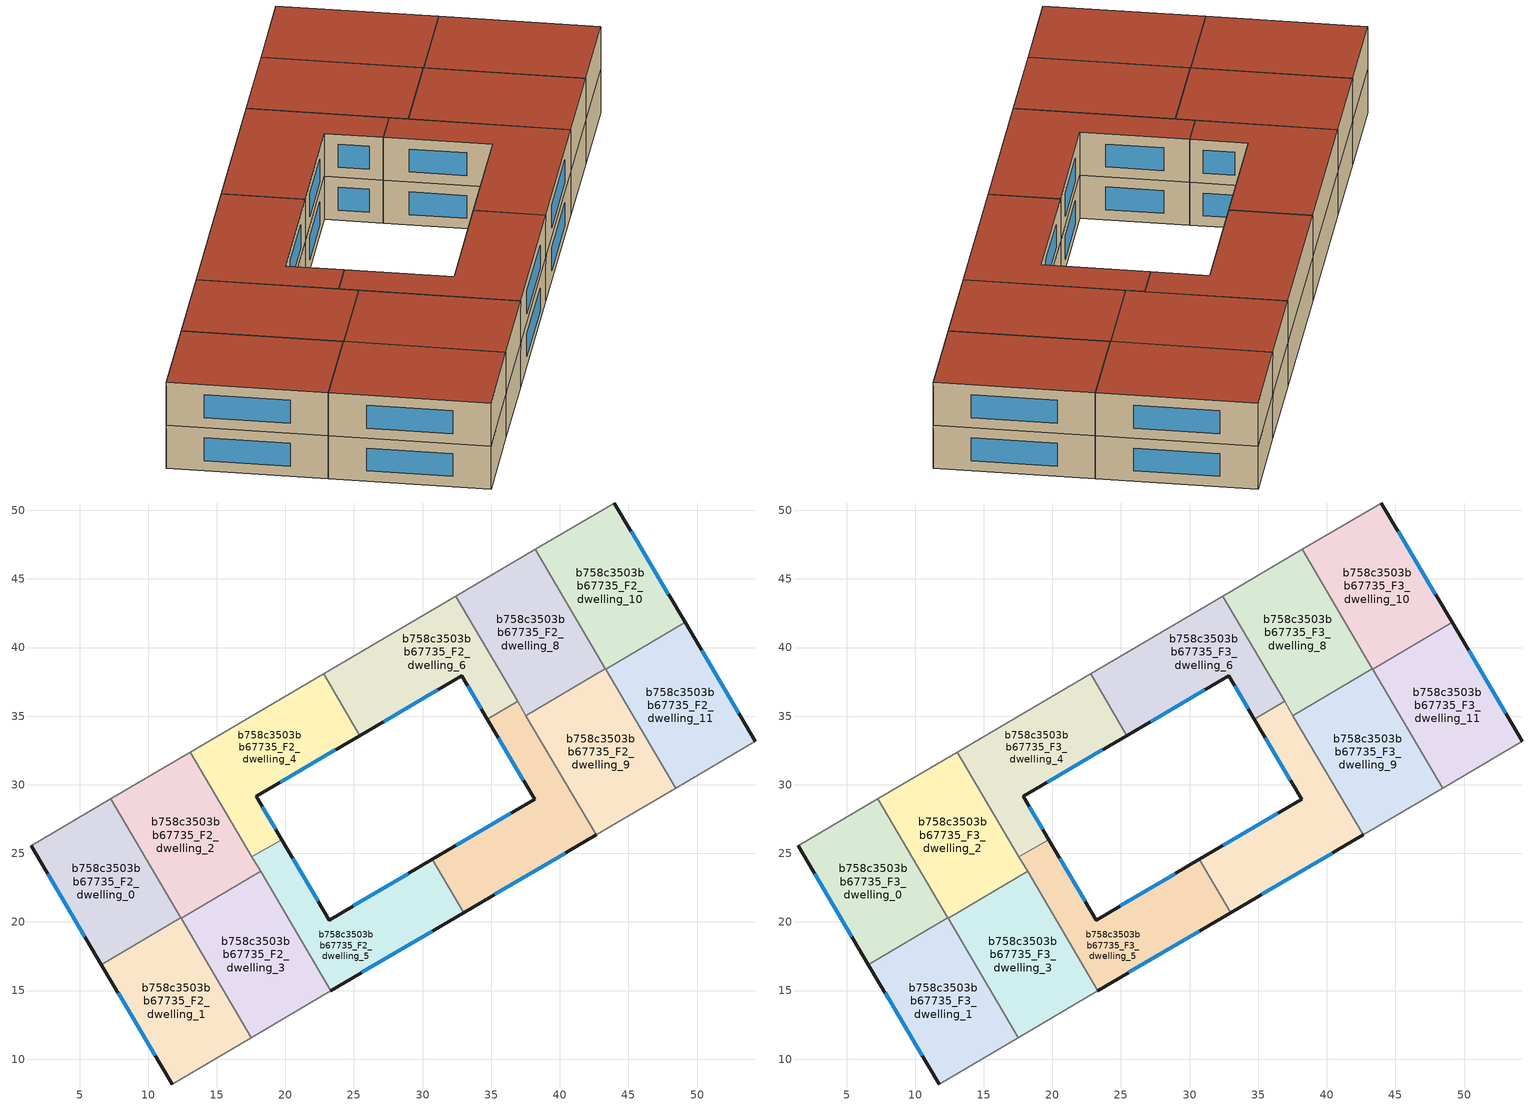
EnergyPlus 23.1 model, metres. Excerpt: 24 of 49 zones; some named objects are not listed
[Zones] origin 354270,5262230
b758c3503bb67735_F2_dwelling_0
 floor to b758c3503bb67735_F1_dwelling_0 (EU_floor_Construction): 7.29,28.98 12.39,20.3 6.59,16.89 1.47,25.56 z6
 wall outside (EU_wall_Construction): 1.47,25.56 6.59,16.89 z6:9
 wall to b758c3503bb67735_F2_dwelling_1 (EU_wall_Construction): 6.59,16.89 12.39,20.3 z6:9
 wall adiabatic (EU_wall_Construction): 7.29,28.98 1.47,25.56 z6:9
 wall to b758c3503bb67735_F2_dwelling_2 (EU_wall_Construction): 12.39,20.3 7.29,28.98 z6:9
 window (EU_Window_Construction): 2.67,23.53 5.39,18.93 z6.7:8.3
b758c3503bb67735_F2_dwelling_1
 floor to b758c3503bb67735_F1_dwelling_1 (EU_floor_Construction): 12.39,20.3 17.51,11.58 11.74,8.19 6.59,16.89 z6
 wall outside (EU_wall_Construction): 6.59,16.89 11.74,8.19 z6:9
 wall adiabatic (EU_wall_Construction): 11.74,8.19 17.51,11.58 z6:9
 wall to b758c3503bb67735_F2_dwelling_3 (EU_wall_Construction): 17.51,11.58 12.4,20.28 z6:9
 wall to b758c3503bb67735_F2_dwelling_2 (EU_wall_Construction): 12.4,20.28 12.39,20.3 z6:9
 window (EU_Window_Construction): 7.8,14.85 10.53,10.24 z6.7:8.3
b758c3503bb67735_F2_dwelling_10
 floor to b758c3503bb67735_F1_dwelling_10 (EU_floor_Construction): 43.98,50.54 49.13,41.83 43.34,38.43 38.22,47.15 z6
 wall outside (EU_wall_Construction): 49.13,41.83 43.98,50.54 z6:9
 wall adiabatic (EU_wall_Construction): 43.98,50.54 38.22,47.15 z6:9
 wall to b758c3503bb67735_F2_dwelling_11 (EU_wall_Construction): 43.34,38.43 49.13,41.83 z6:9
 wall to b758c3503bb67735_F2_dwelling_8 (EU_wall_Construction): 38.22,47.15 43.33,38.45 z6:9
 wall to b758c3503bb67735_F2_dwelling_9 (EU_wall_Construction): 43.33,38.45 43.34,38.43 z6:9
 window (EU_Window_Construction): 47.92,43.88 45.19,48.49 z6.7:8.3
b758c3503bb67735_F2_dwelling_11
 floor to b758c3503bb67735_F1_dwelling_11 (EU_floor_Construction): 49.13,41.83 54.25,33.17 48.44,29.75 43.34,38.43 z6
 wall outside (EU_wall_Construction): 54.25,33.17 49.13,41.83 z6:9
 wall adiabatic (EU_wall_Construction): 48.44,29.75 54.25,33.17 z6:9
 wall to b758c3503bb67735_F2_dwelling_9 (EU_wall_Construction): 43.34,38.43 48.44,29.75 z6:9
 window (EU_Window_Construction): 53.05,35.2 50.33,39.8 z6.7:8.3
b758c3503bb67735_F2_dwelling_2
 floor to b758c3503bb67735_F1_dwelling_2 (EU_floor_Construction): 13.08,32.38 18.19,23.68 12.4,20.28 7.29,28.98 z6
 wall to b758c3503bb67735_F2_dwelling_3 (EU_wall_Construction): 12.4,20.28 18.19,23.68 z6:9
 wall adiabatic (EU_wall_Construction): 13.08,32.38 7.29,28.98 z6:9
 wall to b758c3503bb67735_F2_dwelling_4 (EU_wall_Construction): 17.57,24.74 13.08,32.38 z6:9
 wall to b758c3503bb67735_F2_dwelling_5 (EU_wall_Construction): 18.19,23.68 17.57,24.74 z6:9
b758c3503bb67735_F2_dwelling_3
 floor to b758c3503bb67735_F1_dwelling_3 (EU_floor_Construction): 18.19,23.68 23.3,14.98 17.51,11.58 12.4,20.28 z6
 wall adiabatic (EU_wall_Construction): 17.51,11.58 23.3,14.98 z6:9
 wall to b758c3503bb67735_F2_dwelling_5 (EU_wall_Construction): 23.3,14.98 18.19,23.68 z6:9
b758c3503bb67735_F2_dwelling_4
 floor to b758c3503bb67735_F1_dwelling_4 (EU_floor_Construction): 22.78,38.08 25.42,33.58 17.87,29.14 19.72,26.01 17.57,24.74 13.08,32.38 z6
 wall outside (EU_wall_Construction): 19.72,26.01 17.87,29.14 25.42,33.58 z6:9
 wall to b758c3503bb67735_F2_dwelling_5 (EU_wall_Construction): 17.57,24.74 19.72,26.01 z6:9
 wall adiabatic (EU_wall_Construction): 22.78,38.08 13.08,32.38 z6:9
 wall to b758c3503bb67735_F2_dwelling_6 (EU_wall_Construction): 25.42,33.58 22.78,38.08 z6:9
 window (EU_Window_Construction): 19.64,30.19 23.65,32.54 / 19.29,26.74 18.3,28.41 z6.7:8.3
b758c3503bb67735_F2_dwelling_5
 floor to b758c3503bb67735_F1_dwelling_5 (EU_floor_Construction): 30.72,24.56 33,20.68 23.3,14.98 17.57,24.74 19.72,26.01 23.2,20.14 z6
 wall outside (EU_wall_Construction): 30.72,24.56 23.2,20.14 19.72,26.01 / 23.3,14.98 33,20.68 z6:9
 wall to b758c3503bb67735_F2_dwelling_7 (EU_wall_Construction): 33,20.68 30.72,24.56 z6:9
 window (EU_Window_Construction): 28.95,23.52 24.96,21.18 / 25.58,16.32 30.72,19.34 / 22.38,21.52 20.54,24.63 z6.7:8.3
b758c3503bb67735_F2_dwelling_6
 floor to b758c3503bb67735_F1_dwelling_6 (EU_floor_Construction): 32.43,43.75 36.93,36.08 34.71,34.78 32.84,37.95 25.42,33.58 22.78,38.08 z6
 wall outside (EU_wall_Construction): 25.42,33.58 32.84,37.95 34.71,34.78 z6:9
 wall adiabatic (EU_wall_Construction): 32.43,43.75 22.78,38.08 z6:9
 wall to b758c3503bb67735_F2_dwelling_7 (EU_wall_Construction): 34.71,34.78 36.93,36.08 z6:9
 wall to b758c3503bb67735_F2_dwelling_8 (EU_wall_Construction): 36.93,36.08 32.43,43.75 z6:9
 window (EU_Window_Construction): 33.28,37.2 34.27,35.52 / 27.16,34.61 31.1,36.92 z6.7:8.3
b758c3503bb67735_F2_dwelling_7
 floor to b758c3503bb67735_F1_dwelling_7 (EU_floor_Construction): 36.93,36.08 42.65,26.35 33,20.68 30.72,24.56 38.16,28.94 34.71,34.78 z6
 wall outside (EU_wall_Construction): 33,20.68 42.65,26.35 / 34.71,34.78 38.16,28.94 30.72,24.56 z6:9
 wall to b758c3503bb67735_F2_dwelling_9 (EU_wall_Construction): 42.65,26.35 37.54,35.05 z6:9
 wall to b758c3503bb67735_F2_dwelling_8 (EU_wall_Construction): 37.53,35.05 36.93,36.08 z6:9
 window (EU_Window_Construction): 35.26,22.01 40.38,25.02 / 36.42,27.91 32.47,25.59 / 35.52,33.41 37.35,30.31 z6.7:8.3
b758c3503bb67735_F2_dwelling_8
 floor to b758c3503bb67735_F1_dwelling_8 (EU_floor_Construction): 38.22,47.15 43.33,38.45 37.53,35.05 32.43,43.75 z6
 wall to b758c3503bb67735_F2_dwelling_9 (EU_wall_Construction): 37.53,35.05 43.33,38.45 z6:9
 wall adiabatic (EU_wall_Construction): 38.22,47.15 32.43,43.75 z6:9
b758c3503bb67735_F2_dwelling_9
 floor to b758c3503bb67735_F1_dwelling_9 (EU_floor_Construction): 43.33,38.45 48.44,29.75 42.65,26.35 37.53,35.05 z6
 wall adiabatic (EU_wall_Construction): 42.65,26.35 48.44,29.75 z6:9
b758c3503bb67735_F3_dwelling_0
 floor to b758c3503bb67735_F2_dwelling_0 (EU_floor_Construction): 7.29,28.98 12.39,20.3 6.59,16.89 1.47,25.56 z9
 wall outside (EU_wall_Construction): 1.47,25.56 6.59,16.89 z9:12
 wall to b758c3503bb67735_F3_dwelling_1 (EU_wall_Construction): 6.59,16.89 12.39,20.3 z9:12
 wall adiabatic (EU_wall_Construction): 7.29,28.98 1.47,25.56 z9:12
 wall to b758c3503bb67735_F3_dwelling_2 (EU_wall_Construction): 12.39,20.3 7.29,28.98 z9:12
 window (EU_Window_Construction): 2.67,23.53 5.39,18.93 z9.7:11.3
 roof outside (EU_roof_Construction): 12.39,20.3 7.29,28.98 1.47,25.56 6.59,16.89 z12
b758c3503bb67735_F3_dwelling_1
 floor to b758c3503bb67735_F2_dwelling_1 (EU_floor_Construction): 12.39,20.3 17.51,11.58 11.74,8.19 6.59,16.89 z9
 wall outside (EU_wall_Construction): 6.59,16.89 11.74,8.19 z9:12
 wall adiabatic (EU_wall_Construction): 11.74,8.19 17.51,11.58 z9:12
 wall to b758c3503bb67735_F3_dwelling_3 (EU_wall_Construction): 17.51,11.58 12.4,20.28 z9:12
 wall to b758c3503bb67735_F3_dwelling_2 (EU_wall_Construction): 12.4,20.28 12.39,20.3 z9:12
 window (EU_Window_Construction): 7.8,14.85 10.53,10.24 z9.7:11.3
 roof outside (EU_roof_Construction): 17.51,11.58 12.39,20.3 6.59,16.89 11.74,8.19 z12
b758c3503bb67735_F3_dwelling_10
 floor to b758c3503bb67735_F2_dwelling_10 (EU_floor_Construction): 43.98,50.54 49.13,41.83 43.34,38.43 38.22,47.15 z9
 wall outside (EU_wall_Construction): 49.13,41.83 43.98,50.54 z9:12
 wall adiabatic (EU_wall_Construction): 43.98,50.54 38.22,47.15 z9:12
 wall to b758c3503bb67735_F3_dwelling_11 (EU_wall_Construction): 43.34,38.43 49.13,41.83 z9:12
 wall to b758c3503bb67735_F3_dwelling_8 (EU_wall_Construction): 38.22,47.15 43.33,38.45 z9:12
 wall to b758c3503bb67735_F3_dwelling_9 (EU_wall_Construction): 43.33,38.45 43.34,38.43 z9:12
 window (EU_Window_Construction): 47.92,43.88 45.19,48.49 z9.7:11.3
 roof outside (EU_roof_Construction): 49.13,41.83 43.98,50.54 38.22,47.15 43.34,38.43 z12
b758c3503bb67735_F3_dwelling_11
 floor to b758c3503bb67735_F2_dwelling_11 (EU_floor_Construction): 49.13,41.83 54.25,33.17 48.44,29.75 43.34,38.43 z9
 wall outside (EU_wall_Construction): 54.25,33.17 49.13,41.83 z9:12
 wall adiabatic (EU_wall_Construction): 48.44,29.75 54.25,33.17 z9:12
 wall to b758c3503bb67735_F3_dwelling_9 (EU_wall_Construction): 43.34,38.43 48.44,29.75 z9:12
 window (EU_Window_Construction): 53.05,35.2 50.33,39.8 z9.7:11.3
 roof outside (EU_roof_Construction): 54.25,33.17 49.13,41.83 43.34,38.43 48.44,29.75 z12
b758c3503bb67735_F3_dwelling_2
 floor to b758c3503bb67735_F2_dwelling_2 (EU_floor_Construction): 13.08,32.38 18.19,23.68 12.4,20.28 7.29,28.98 z9
 wall to b758c3503bb67735_F3_dwelling_3 (EU_wall_Construction): 12.4,20.28 18.19,23.68 z9:12
 wall adiabatic (EU_wall_Construction): 13.08,32.38 7.29,28.98 z9:12
 wall to b758c3503bb67735_F3_dwelling_4 (EU_wall_Construction): 17.57,24.74 13.08,32.38 z9:12
 wall to b758c3503bb67735_F3_dwelling_5 (EU_wall_Construction): 18.19,23.68 17.57,24.74 z9:12
 roof outside (EU_roof_Construction): 18.19,23.68 13.08,32.38 7.29,28.98 12.4,20.28 z12
b758c3503bb67735_F3_dwelling_3
 floor to b758c3503bb67735_F2_dwelling_3 (EU_floor_Construction): 18.19,23.68 23.3,14.98 17.51,11.58 12.4,20.28 z9
 wall adiabatic (EU_wall_Construction): 17.51,11.58 23.3,14.98 z9:12
 wall to b758c3503bb67735_F3_dwelling_5 (EU_wall_Construction): 23.3,14.98 18.19,23.68 z9:12
 roof outside (EU_roof_Construction): 23.3,14.98 18.19,23.68 12.4,20.28 17.51,11.58 z12
b758c3503bb67735_F3_dwelling_4
 floor to b758c3503bb67735_F2_dwelling_4 (EU_floor_Construction): 22.78,38.08 25.42,33.58 17.87,29.14 19.72,26.01 17.57,24.74 13.08,32.38 z9
 wall outside (EU_wall_Construction): 19.72,26.01 17.87,29.14 25.42,33.58 z9:12
 wall to b758c3503bb67735_F3_dwelling_5 (EU_wall_Construction): 17.57,24.74 19.72,26.01 z9:12
 wall adiabatic (EU_wall_Construction): 22.78,38.08 13.08,32.38 z9:12
 wall to b758c3503bb67735_F3_dwelling_6 (EU_wall_Construction): 25.42,33.58 22.78,38.08 z9:12
 window (EU_Window_Construction): 19.64,30.19 23.65,32.54 / 19.29,26.74 18.3,28.41 z9.7:11.3
 roof outside (EU_roof_Construction): 19.72,26.01 17.87,29.14 25.42,33.58 22.78,38.08 13.08,32.38 17.57,24.74 z12
b758c3503bb67735_F3_dwelling_5
 floor to b758c3503bb67735_F2_dwelling_5 (EU_floor_Construction): 30.72,24.56 33,20.68 23.3,14.98 17.57,24.74 19.72,26.01 23.2,20.14 z9
 wall outside (EU_wall_Construction): 30.72,24.56 23.2,20.14 19.72,26.01 / 23.3,14.98 33,20.68 z9:12
 wall to b758c3503bb67735_F3_dwelling_7 (EU_wall_Construction): 33,20.68 30.72,24.56 z9:12
 window (EU_Window_Construction): 28.95,23.52 24.96,21.18 / 25.58,16.32 30.72,19.34 / 22.38,21.52 20.54,24.63 z9.7:11.3
 roof outside (EU_roof_Construction): 33,20.68 30.72,24.56 23.2,20.14 19.72,26.01 17.57,24.74 23.3,14.98 z12
b758c3503bb67735_F3_dwelling_6
 floor to b758c3503bb67735_F2_dwelling_6 (EU_floor_Construction): 32.43,43.75 36.93,36.08 34.71,34.78 32.84,37.95 25.42,33.58 22.78,38.08 z9
 wall outside (EU_wall_Construction): 25.42,33.58 32.84,37.95 34.71,34.78 z9:12
 wall adiabatic (EU_wall_Construction): 32.43,43.75 22.78,38.08 z9:12
 wall to b758c3503bb67735_F3_dwelling_7 (EU_wall_Construction): 34.71,34.78 36.93,36.08 z9:12
 wall to b758c3503bb67735_F3_dwelling_8 (EU_wall_Construction): 36.93,36.08 32.43,43.75 z9:12
 window (EU_Window_Construction): 33.28,37.2 34.27,35.52 / 27.16,34.61 31.1,36.92 z9.7:11.3
 roof outside (EU_roof_Construction): 36.93,36.08 32.43,43.75 22.78,38.08 25.42,33.58 32.84,37.95 34.71,34.78 z12
b758c3503bb67735_F3_dwelling_7
 floor to b758c3503bb67735_F2_dwelling_7 (EU_floor_Construction): 36.93,36.08 42.65,26.35 33,20.68 30.72,24.56 38.16,28.94 34.71,34.78 z9
 wall outside (EU_wall_Construction): 33,20.68 42.65,26.35 / 34.71,34.78 38.16,28.94 30.72,24.56 z9:12
 wall to b758c3503bb67735_F3_dwelling_9 (EU_wall_Construction): 42.65,26.35 37.54,35.05 z9:12
 wall to b758c3503bb67735_F3_dwelling_8 (EU_wall_Construction): 37.53,35.05 36.93,36.08 z9:12
 window (EU_Window_Construction): 35.26,22.01 40.38,25.02 / 36.42,27.91 32.47,25.59 / 35.52,33.41 37.35,30.31 z9.7:11.3
 roof outside (EU_roof_Construction): 42.65,26.35 36.93,36.08 34.71,34.78 38.16,28.94 30.72,24.56 33,20.68 z12
b758c3503bb67735_F3_dwelling_8
 floor to b758c3503bb67735_F2_dwelling_8 (EU_floor_Construction): 38.22,47.15 43.33,38.45 37.53,35.05 32.43,43.75 z9
 wall to b758c3503bb67735_F3_dwelling_9 (EU_wall_Construction): 37.53,35.05 43.33,38.45 z9:12
 wall adiabatic (EU_wall_Construction): 38.22,47.15 32.43,43.75 z9:12
 roof outside (EU_roof_Construction): 43.33,38.45 38.22,47.15 32.43,43.75 37.53,35.05 z12
b758c3503bb67735_F3_dwelling_9
 floor to b758c3503bb67735_F2_dwelling_9 (EU_floor_Construction): 43.33,38.45 48.44,29.75 42.65,26.35 37.53,35.05 z9
 wall adiabatic (EU_wall_Construction): 42.65,26.35 48.44,29.75 z9:12
 roof outside (EU_roof_Construction): 48.44,29.75 43.33,38.45 37.53,35.05 42.65,26.35 z12
[Building]
EU S2 Campaign: North Axis=0; Terrain=City; Solar Distribution=FullExterior
[Site:Location]
Budapest.Ferenc.Liszt.Intl.AP: Latitude=47.437; Longitude=19.256; Time Zone=1; Elevation=185
[SizingPeriod:WeatherFileDays]
AnnualSizingPeriod: Begin Month=1; Begin Day of Month=1; End Month=12; End Day of Month=31; Day of Week for Start Day=Monday; Use Weather File Daylight Saving Period=No; Use Weather File Rain and Snow Indicators=No
[MATERIAL]
EU_InternalMass_Material: Roughness=MediumRough; Thickness=0.1; Conductivity=1; Density=1800; Specific Heat=900; Thermal Absorptance=0.9; Solar Absorptance=0.7; Visible Absorptance=0.7
[MATERIAL:NOMASS] Roughness=MediumRough; Thermal Absorptance=0.9; Solar Absorptance=0.7; Visible Absorptance=0.7
Name | Thermal Resistance
EU_wall_NoMass | 0.832559
EU_roof_NoMass | 1.39638
EU_floor_NoMass | 0.872794
[WINDOWMATERIAL:SIMPLEGLAZINGSYSTEM]
EU_Window_SimpleGlazing: UFactor=2.79869; Solar Heat Gain Coefficient=0.75; Visible Transmittance=0.75
[CONSTRUCTION]
EU_wall_Construction: EU_wall_NoMass
EU_roof_Construction: EU_roof_NoMass
EU_floor_Construction: EU_floor_NoMass
EU_Window_Construction: EU_Window_SimpleGlazing
EU_InternalMass_Construction: EU_InternalMass_Material
[ZONE] Type=1; Multiplier=1; Ceiling Height=autocalculate; Floor Area=autocalculate; Part of Total Floor Area=Yes
Name | Volume
b758c3503bb67735_F2_dwelling_0; b758c3503bb67735_F3_dwelling_0; b758c3503bb67735_F2_dwelling_10; b758c3503bb67735_F3_dwelling_10; b758c3503bb67735_F2_dwelling_11; b758c3503bb67735_F3_dwelling_11 | 203.293
b758c3503bb67735_F2_dwelling_1; b758c3503bb67735_F3_dwelling_1 | 203.285
b758c3503bb67735_F2_dwelling_2; b758c3503bb67735_F3_dwelling_2 | 203.307
b758c3503bb67735_F2_dwelling_3; b758c3503bb67735_F3_dwelling_3; b758c3503bb67735_F2_dwelling_9; b758c3503bb67735_F3_dwelling_9 | 203.306
b758c3503bb67735_F2_dwelling_4; b758c3503bb67735_F3_dwelling_4 | 203.283
b758c3503bb67735_F2_dwelling_5; b758c3503bb67735_F3_dwelling_5 | 203.289
b758c3503bb67735_F2_dwelling_6; b758c3503bb67735_F3_dwelling_6 | 203.282
b758c3503bb67735_F2_dwelling_7; b758c3503bb67735_F3_dwelling_7 | 203.268
b758c3503bb67735_F2_dwelling_8; b758c3503bb67735_F3_dwelling_8 | 203.288
[INTERNALMASS] Construction=EU_InternalMass_Construction
Name | Zone or ZoneList | Surface Area
b758c3503bb67735_F2_dwelling_0_EU_InternalMass | b758c3503bb67735_F2_dwelling_0 | 67.7643
b758c3503bb67735_F2_dwelling_1_EU_InternalMass | b758c3503bb67735_F2_dwelling_1 | 67.7616
b758c3503bb67735_F2_dwelling_2_EU_InternalMass | b758c3503bb67735_F2_dwelling_2 | 67.7688
b758c3503bb67735_F2_dwelling_3_EU_InternalMass | b758c3503bb67735_F2_dwelling_3 | 67.7688
b758c3503bb67735_F2_dwelling_4_EU_InternalMass | b758c3503bb67735_F2_dwelling_4 | 67.761
b758c3503bb67735_F2_dwelling_5_EU_InternalMass | b758c3503bb67735_F2_dwelling_5 | 67.7631
b758c3503bb67735_F2_dwelling_6_EU_InternalMass | b758c3503bb67735_F2_dwelling_6 | 67.7606
b758c3503bb67735_F2_dwelling_7_EU_InternalMass | b758c3503bb67735_F2_dwelling_7 | 67.7561
b758c3503bb67735_F2_dwelling_8_EU_InternalMass | b758c3503bb67735_F2_dwelling_8 | 67.7628
b758c3503bb67735_F2_dwelling_9_EU_InternalMass | b758c3503bb67735_F2_dwelling_9 | 67.7688
b758c3503bb67735_F2_dwelling_10_EU_InternalMass | b758c3503bb67735_F2_dwelling_10 | 67.7643
b758c3503bb67735_F2_dwelling_11_EU_InternalMass | b758c3503bb67735_F2_dwelling_11 | 67.7647
b758c3503bb67735_F3_dwelling_0_EU_InternalMass | b758c3503bb67735_F3_dwelling_0 | 67.7643
b758c3503bb67735_F3_dwelling_1_EU_InternalMass | b758c3503bb67735_F3_dwelling_1 | 67.7616
b758c3503bb67735_F3_dwelling_2_EU_InternalMass | b758c3503bb67735_F3_dwelling_2 | 67.7688
b758c3503bb67735_F3_dwelling_3_EU_InternalMass | b758c3503bb67735_F3_dwelling_3 | 67.7688
b758c3503bb67735_F3_dwelling_4_EU_InternalMass | b758c3503bb67735_F3_dwelling_4 | 67.761
b758c3503bb67735_F3_dwelling_5_EU_InternalMass | b758c3503bb67735_F3_dwelling_5 | 67.7631
b758c3503bb67735_F3_dwelling_6_EU_InternalMass | b758c3503bb67735_F3_dwelling_6 | 67.7606
b758c3503bb67735_F3_dwelling_7_EU_InternalMass | b758c3503bb67735_F3_dwelling_7 | 67.7561
b758c3503bb67735_F3_dwelling_8_EU_InternalMass | b758c3503bb67735_F3_dwelling_8 | 67.7628
b758c3503bb67735_F3_dwelling_9_EU_InternalMass | b758c3503bb67735_F3_dwelling_9 | 67.7688
b758c3503bb67735_F3_dwelling_10_EU_InternalMass | b758c3503bb67735_F3_dwelling_10 | 67.7643
b758c3503bb67735_F3_dwelling_11_EU_InternalMass | b758c3503bb67735_F3_dwelling_11 | 67.7647
[OTHEREQUIPMENT] Fuel Type=Electricity; Design Level Calculation Method=Watts/Area; Power per Zone Floor Area=1; Fraction Latent=0; Fraction Radiant=0; Fraction Lost=0; Carbon Dioxide Generation Rate=0; EndUse Subcategory=EU_Step8_InternalGains
Name | Zone or ZoneList or Space or SpaceList | Schedule
EU_Step8_InternalGain_b758c3503bb67735_F2_dwelling_0_f000 | b758c3503bb67735_F2_dwelling_0 | EU_Step8_GainSchedule_b758c3503bb67735_F2_dwelling_0_f000
EU_Step8_InternalGain_b758c3503bb67735_F2_dwelling_1_f000 | b758c3503bb67735_F2_dwelling_1 | EU_Step8_GainSchedule_b758c3503bb67735_F2_dwelling_1_f000
EU_Step8_InternalGain_b758c3503bb67735_F2_dwelling_2_f000 | b758c3503bb67735_F2_dwelling_2 | EU_Step8_GainSchedule_b758c3503bb67735_F2_dwelling_2_f000
EU_Step8_InternalGain_b758c3503bb67735_F2_dwelling_3_f000 | b758c3503bb67735_F2_dwelling_3 | EU_Step8_GainSchedule_b758c3503bb67735_F2_dwelling_3_f000
EU_Step8_InternalGain_b758c3503bb67735_F2_dwelling_4_f000 | b758c3503bb67735_F2_dwelling_4 | EU_Step8_GainSchedule_b758c3503bb67735_F2_dwelling_4_f000
EU_Step8_InternalGain_b758c3503bb67735_F2_dwelling_5_f000 | b758c3503bb67735_F2_dwelling_5 | EU_Step8_GainSchedule_b758c3503bb67735_F2_dwelling_5_f000
EU_Step8_InternalGain_b758c3503bb67735_F2_dwelling_6_f000 | b758c3503bb67735_F2_dwelling_6 | EU_Step8_GainSchedule_b758c3503bb67735_F2_dwelling_6_f000
EU_Step8_InternalGain_b758c3503bb67735_F2_dwelling_7_f000 | b758c3503bb67735_F2_dwelling_7 | EU_Step8_GainSchedule_b758c3503bb67735_F2_dwelling_7_f000
EU_Step8_InternalGain_b758c3503bb67735_F2_dwelling_8_f000 | b758c3503bb67735_F2_dwelling_8 | EU_Step8_GainSchedule_b758c3503bb67735_F2_dwelling_8_f000
EU_Step8_InternalGain_b758c3503bb67735_F2_dwelling_9_f000 | b758c3503bb67735_F2_dwelling_9 | EU_Step8_GainSchedule_b758c3503bb67735_F2_dwelling_9_f000
EU_Step8_InternalGain_b758c3503bb67735_F2_dwelling_10_f000 | b758c3503bb67735_F2_dwelling_10 | EU_Step8_GainSchedule_b758c3503bb67735_F2_dwelling_10_f000
EU_Step8_InternalGain_b758c3503bb67735_F2_dwelling_11_f000 | b758c3503bb67735_F2_dwelling_11 | EU_Step8_GainSchedule_b758c3503bb67735_F2_dwelling_11_f000
EU_Step8_InternalGain_b758c3503bb67735_F3_dwelling_0_f000 | b758c3503bb67735_F3_dwelling_0 | EU_Step8_GainSchedule_b758c3503bb67735_F3_dwelling_0_f000
EU_Step8_InternalGain_b758c3503bb67735_F3_dwelling_1_f000 | b758c3503bb67735_F3_dwelling_1 | EU_Step8_GainSchedule_b758c3503bb67735_F3_dwelling_1_f000
EU_Step8_InternalGain_b758c3503bb67735_F3_dwelling_2_f000 | b758c3503bb67735_F3_dwelling_2 | EU_Step8_GainSchedule_b758c3503bb67735_F3_dwelling_2_f000
EU_Step8_InternalGain_b758c3503bb67735_F3_dwelling_3_f000 | b758c3503bb67735_F3_dwelling_3 | EU_Step8_GainSchedule_b758c3503bb67735_F3_dwelling_3_f000
EU_Step8_InternalGain_b758c3503bb67735_F3_dwelling_4_f000 | b758c3503bb67735_F3_dwelling_4 | EU_Step8_GainSchedule_b758c3503bb67735_F3_dwelling_4_f000
EU_Step8_InternalGain_b758c3503bb67735_F3_dwelling_5_f000 | b758c3503bb67735_F3_dwelling_5 | EU_Step8_GainSchedule_b758c3503bb67735_F3_dwelling_5_f000
EU_Step8_InternalGain_b758c3503bb67735_F3_dwelling_6_f000 | b758c3503bb67735_F3_dwelling_6 | EU_Step8_GainSchedule_b758c3503bb67735_F3_dwelling_6_f000
EU_Step8_InternalGain_b758c3503bb67735_F3_dwelling_7_f000 | b758c3503bb67735_F3_dwelling_7 | EU_Step8_GainSchedule_b758c3503bb67735_F3_dwelling_7_f000
EU_Step8_InternalGain_b758c3503bb67735_F3_dwelling_8_f000 | b758c3503bb67735_F3_dwelling_8 | EU_Step8_GainSchedule_b758c3503bb67735_F3_dwelling_8_f000
EU_Step8_InternalGain_b758c3503bb67735_F3_dwelling_9_f000 | b758c3503bb67735_F3_dwelling_9 | EU_Step8_GainSchedule_b758c3503bb67735_F3_dwelling_9_f000
EU_Step8_InternalGain_b758c3503bb67735_F3_dwelling_10_f000 | b758c3503bb67735_F3_dwelling_10 | EU_Step8_GainSchedule_b758c3503bb67735_F3_dwelling_10_f000
EU_Step8_InternalGain_b758c3503bb67735_F3_dwelling_11_f000 | b758c3503bb67735_F3_dwelling_11 | EU_Step8_GainSchedule_b758c3503bb67735_F3_dwelling_11_f000
[ZONEVENTILATION:DESIGNFLOWRATE] Schedule=EU_AlwaysOn; Design Flow Rate Calculation Method=AirChanges/Hour; Air Changes per Hour=0.475469; Ventilation Type=Natural; Fan Pressure Rise=0; Fan Total Efficiency=1; Constant Term Coefficient=1; Temperature Term Coefficient=0; Velocity Term Coefficient=0; Velocity Squared Term Coefficient=0; Minimum Indoor Temperature=-100; Maximum Indoor Temperature=100; Delta Temperature=-100; Minimum Outdoor Temperature=-100; Maximum Outdoor Temperature=100; Maximum Wind Speed=40
Name | Zone or ZoneList or Space or SpaceList
EU_ConstantAir_b758c3503bb67735_F2_dwelling_0 | b758c3503bb67735_F2_dwelling_0
EU_ConstantAir_b758c3503bb67735_F2_dwelling_1 | b758c3503bb67735_F2_dwelling_1
EU_ConstantAir_b758c3503bb67735_F2_dwelling_2 | b758c3503bb67735_F2_dwelling_2
EU_ConstantAir_b758c3503bb67735_F2_dwelling_3 | b758c3503bb67735_F2_dwelling_3
EU_ConstantAir_b758c3503bb67735_F2_dwelling_4 | b758c3503bb67735_F2_dwelling_4
EU_ConstantAir_b758c3503bb67735_F2_dwelling_5 | b758c3503bb67735_F2_dwelling_5
EU_ConstantAir_b758c3503bb67735_F2_dwelling_6 | b758c3503bb67735_F2_dwelling_6
EU_ConstantAir_b758c3503bb67735_F2_dwelling_7 | b758c3503bb67735_F2_dwelling_7
EU_ConstantAir_b758c3503bb67735_F2_dwelling_8 | b758c3503bb67735_F2_dwelling_8
EU_ConstantAir_b758c3503bb67735_F2_dwelling_9 | b758c3503bb67735_F2_dwelling_9
EU_ConstantAir_b758c3503bb67735_F2_dwelling_10 | b758c3503bb67735_F2_dwelling_10
EU_ConstantAir_b758c3503bb67735_F2_dwelling_11 | b758c3503bb67735_F2_dwelling_11
EU_ConstantAir_b758c3503bb67735_F3_dwelling_0 | b758c3503bb67735_F3_dwelling_0
EU_ConstantAir_b758c3503bb67735_F3_dwelling_1 | b758c3503bb67735_F3_dwelling_1
EU_ConstantAir_b758c3503bb67735_F3_dwelling_2 | b758c3503bb67735_F3_dwelling_2
EU_ConstantAir_b758c3503bb67735_F3_dwelling_3 | b758c3503bb67735_F3_dwelling_3
EU_ConstantAir_b758c3503bb67735_F3_dwelling_4 | b758c3503bb67735_F3_dwelling_4
EU_ConstantAir_b758c3503bb67735_F3_dwelling_5 | b758c3503bb67735_F3_dwelling_5
EU_ConstantAir_b758c3503bb67735_F3_dwelling_6 | b758c3503bb67735_F3_dwelling_6
EU_ConstantAir_b758c3503bb67735_F3_dwelling_7 | b758c3503bb67735_F3_dwelling_7
EU_ConstantAir_b758c3503bb67735_F3_dwelling_8 | b758c3503bb67735_F3_dwelling_8
EU_ConstantAir_b758c3503bb67735_F3_dwelling_9 | b758c3503bb67735_F3_dwelling_9
EU_ConstantAir_b758c3503bb67735_F3_dwelling_10 | b758c3503bb67735_F3_dwelling_10
EU_ConstantAir_b758c3503bb67735_F3_dwelling_11 | b758c3503bb67735_F3_dwelling_11
[HVACTEMPLATE:ZONE:IDEALLOADSAIRSYSTEM] System Availability Schedule=EU_AlwaysOn; Maximum Heating Supply Air Temperature=50; Minimum Cooling Supply Air Temperature=13; Maximum Heating Supply Air Humidity Ratio=0.0156; Minimum Cooling Supply Air Humidity Ratio=0.0077; Heating Limit=NoLimit; Cooling Limit=NoLimit; Heating Availability Schedule=EU_AlwaysOn; Cooling Availability Schedule=EU_CoolingOff; Dehumidification Control Type=ConstantSensibleHeatRatio; Cooling Sensible Heat Ratio=0.7; Dehumidification Setpoint=60; Humidification Control Type=None; Humidification Setpoint=30; Outdoor Air Method=None; Outdoor Air Flow Rate per Person=0.00944; Outdoor Air Flow Rate per Zone Floor Area=0; Outdoor Air Flow Rate per Zone=0; Demand Controlled Ventilation Type=None; Outdoor Air Economizer Type=NoEconomizer; Heat Recovery Type=None; Sensible Heat Recovery Effectiveness=0.7; Latent Heat Recovery Effectiveness=0.65
Name | Template Thermostat
b758c3503bb67735_F2_dwelling_0 | EU_HeatOnly_b758c3503bb67735_F2_dwelling_0
b758c3503bb67735_F2_dwelling_1 | EU_HeatOnly_b758c3503bb67735_F2_dwelling_1
b758c3503bb67735_F2_dwelling_2 | EU_HeatOnly_b758c3503bb67735_F2_dwelling_2
b758c3503bb67735_F2_dwelling_3 | EU_HeatOnly_b758c3503bb67735_F2_dwelling_3
b758c3503bb67735_F2_dwelling_4 | EU_HeatOnly_b758c3503bb67735_F2_dwelling_4
b758c3503bb67735_F2_dwelling_5 | EU_HeatOnly_b758c3503bb67735_F2_dwelling_5
b758c3503bb67735_F2_dwelling_6 | EU_HeatOnly_b758c3503bb67735_F2_dwelling_6
b758c3503bb67735_F2_dwelling_7 | EU_HeatOnly_b758c3503bb67735_F2_dwelling_7
b758c3503bb67735_F2_dwelling_8 | EU_HeatOnly_b758c3503bb67735_F2_dwelling_8
b758c3503bb67735_F2_dwelling_9 | EU_HeatOnly_b758c3503bb67735_F2_dwelling_9
b758c3503bb67735_F2_dwelling_10 | EU_HeatOnly_b758c3503bb67735_F2_dwelling_10
b758c3503bb67735_F2_dwelling_11 | EU_HeatOnly_b758c3503bb67735_F2_dwelling_11
b758c3503bb67735_F3_dwelling_0 | EU_HeatOnly_b758c3503bb67735_F3_dwelling_0
b758c3503bb67735_F3_dwelling_1 | EU_HeatOnly_b758c3503bb67735_F3_dwelling_1
b758c3503bb67735_F3_dwelling_2 | EU_HeatOnly_b758c3503bb67735_F3_dwelling_2
b758c3503bb67735_F3_dwelling_3 | EU_HeatOnly_b758c3503bb67735_F3_dwelling_3
b758c3503bb67735_F3_dwelling_4 | EU_HeatOnly_b758c3503bb67735_F3_dwelling_4
b758c3503bb67735_F3_dwelling_5 | EU_HeatOnly_b758c3503bb67735_F3_dwelling_5
b758c3503bb67735_F3_dwelling_6 | EU_HeatOnly_b758c3503bb67735_F3_dwelling_6
b758c3503bb67735_F3_dwelling_7 | EU_HeatOnly_b758c3503bb67735_F3_dwelling_7
b758c3503bb67735_F3_dwelling_8 | EU_HeatOnly_b758c3503bb67735_F3_dwelling_8
b758c3503bb67735_F3_dwelling_9 | EU_HeatOnly_b758c3503bb67735_F3_dwelling_9
b758c3503bb67735_F3_dwelling_10 | EU_HeatOnly_b758c3503bb67735_F3_dwelling_10
b758c3503bb67735_F3_dwelling_11 | EU_HeatOnly_b758c3503bb67735_F3_dwelling_11
[SIZING:ZONE] Zone Cooling Design Supply Air Temperature Input Method=SupplyAirTemperature; Zone Cooling Design Supply Air Temperature=13; Zone Heating Design Supply Air Temperature Input Method=SupplyAirTemperature; Zone Heating Design Supply Air Temperature=50; Zone Cooling Design Supply Air Humidity Ratio=0.008; Zone Heating Design Supply Air Humidity Ratio=0.008; Cooling Design Air Flow Method=DesignDay; Cooling Design Air Flow Rate=0; Cooling Minimum Air Flow per Zone Floor Area=0.000762; Cooling Minimum Air Flow=0; Cooling Minimum Air Flow Fraction=0.2; Heating Design Air Flow Method=DesignDay; Heating Design Air Flow Rate=0; Heating Maximum Air Flow per Zone Floor Area=0.002032; Heating Maximum Air Flow=0.141576; Heating Maximum Air Flow Fraction=0.3; Account for Dedicated Outdoor Air System=No; Dedicated Outdoor Air System Control Strategy=NeutralSupplyAir; Dedicated Outdoor Air Low Setpoint Temperature for Design=autosize; Dedicated Outdoor Air High Setpoint Temperature for Design=autosize; Zone Load Sizing Method=Sensible Load Only No Latent Load; Zone Latent Cooling Design Supply Air Humidity Ratio Input Method=HumidityRatioDifference; Zone Cooling Design Supply Air Humidity Ratio Difference=0.005; Zone Latent Heating Design Supply Air Humidity Ratio Input Method=HumidityRatioDifference; Zone Humidification Design Supply Air Humidity Ratio Difference=0.005
b758c3503bb67735_F2_dwelling_0; b758c3503bb67735_F2_dwelling_1; b758c3503bb67735_F2_dwelling_2; b758c3503bb67735_F2_dwelling_3; b758c3503bb67735_F2_dwelling_4; b758c3503bb67735_F2_dwelling_5; b758c3503bb67735_F2_dwelling_6; b758c3503bb67735_F2_dwelling_7; b758c3503bb67735_F2_dwelling_8; b758c3503bb67735_F2_dwelling_9; b758c3503bb67735_F2_dwelling_10; b758c3503bb67735_F2_dwelling_11; b758c3503bb67735_F3_dwelling_0; b758c3503bb67735_F3_dwelling_1; b758c3503bb67735_F3_dwelling_2; b758c3503bb67735_F3_dwelling_3; b758c3503bb67735_F3_dwelling_4; b758c3503bb67735_F3_dwelling_5; b758c3503bb67735_F3_dwelling_6; b758c3503bb67735_F3_dwelling_7; b758c3503bb67735_F3_dwelling_8; b758c3503bb67735_F3_dwelling_9; b758c3503bb67735_F3_dwelling_10; b758c3503bb67735_F3_dwelling_11
[SCHEDULE:CONSTANT]
Name | Hourly Value
EU_AlwaysOn | 1
EU_CoolingOff | 0
[SCHEDULE:FILE] Column Number=1; Rows to Skip at Top=0; Number of Hours of Data=8760; Column Separator=Comma; Interpolate to Timestep=No; Minutes per Item=60; Adjust Schedule for Daylight Savings=Yes
Name | File
EU_Step8_GainSchedule_b758c3503bb67735_F2_dwelling_0_f000 | ../../schedules/b758c3503bb67735/b758c3503bb67735_F2_dwelling_0_f000_gain.csv
EU_Step8_GainSchedule_b758c3503bb67735_F2_dwelling_1_f000 | ../../schedules/b758c3503bb67735/b758c3503bb67735_F2_dwelling_1_f000_gain.csv
EU_Step8_GainSchedule_b758c3503bb67735_F2_dwelling_2_f000 | ../../schedules/b758c3503bb67735/b758c3503bb67735_F2_dwelling_2_f000_gain.csv
EU_Step8_GainSchedule_b758c3503bb67735_F2_dwelling_3_f000 | ../../schedules/b758c3503bb67735/b758c3503bb67735_F2_dwelling_3_f000_gain.csv
EU_Step8_GainSchedule_b758c3503bb67735_F2_dwelling_4_f000 | ../../schedules/b758c3503bb67735/b758c3503bb67735_F2_dwelling_4_f000_gain.csv
EU_Step8_GainSchedule_b758c3503bb67735_F2_dwelling_5_f000 | ../../schedules/b758c3503bb67735/b758c3503bb67735_F2_dwelling_5_f000_gain.csv
EU_Step8_GainSchedule_b758c3503bb67735_F2_dwelling_6_f000 | ../../schedules/b758c3503bb67735/b758c3503bb67735_F2_dwelling_6_f000_gain.csv
EU_Step8_GainSchedule_b758c3503bb67735_F2_dwelling_7_f000 | ../../schedules/b758c3503bb67735/b758c3503bb67735_F2_dwelling_7_f000_gain.csv
EU_Step8_GainSchedule_b758c3503bb67735_F2_dwelling_8_f000 | ../../schedules/b758c3503bb67735/b758c3503bb67735_F2_dwelling_8_f000_gain.csv
EU_Step8_GainSchedule_b758c3503bb67735_F2_dwelling_9_f000 | ../../schedules/b758c3503bb67735/b758c3503bb67735_F2_dwelling_9_f000_gain.csv
EU_Step8_GainSchedule_b758c3503bb67735_F2_dwelling_10_f000 | ../../schedules/b758c3503bb67735/b758c3503bb67735_F2_dwelling_10_f000_gain.csv
EU_Step8_GainSchedule_b758c3503bb67735_F2_dwelling_11_f000 | ../../schedules/b758c3503bb67735/b758c3503bb67735_F2_dwelling_11_f000_gain.csv
EU_Step8_GainSchedule_b758c3503bb67735_F3_dwelling_0_f000 | ../../schedules/b758c3503bb67735/b758c3503bb67735_F3_dwelling_0_f000_gain.csv
EU_Step8_GainSchedule_b758c3503bb67735_F3_dwelling_1_f000 | ../../schedules/b758c3503bb67735/b758c3503bb67735_F3_dwelling_1_f000_gain.csv
EU_Step8_GainSchedule_b758c3503bb67735_F3_dwelling_2_f000 | ../../schedules/b758c3503bb67735/b758c3503bb67735_F3_dwelling_2_f000_gain.csv
EU_Step8_GainSchedule_b758c3503bb67735_F3_dwelling_3_f000 | ../../schedules/b758c3503bb67735/b758c3503bb67735_F3_dwelling_3_f000_gain.csv
EU_Step8_GainSchedule_b758c3503bb67735_F3_dwelling_4_f000 | ../../schedules/b758c3503bb67735/b758c3503bb67735_F3_dwelling_4_f000_gain.csv
EU_Step8_GainSchedule_b758c3503bb67735_F3_dwelling_5_f000 | ../../schedules/b758c3503bb67735/b758c3503bb67735_F3_dwelling_5_f000_gain.csv
EU_Step8_GainSchedule_b758c3503bb67735_F3_dwelling_6_f000 | ../../schedules/b758c3503bb67735/b758c3503bb67735_F3_dwelling_6_f000_gain.csv
EU_Step8_GainSchedule_b758c3503bb67735_F3_dwelling_7_f000 | ../../schedules/b758c3503bb67735/b758c3503bb67735_F3_dwelling_7_f000_gain.csv
EU_Step8_GainSchedule_b758c3503bb67735_F3_dwelling_8_f000 | ../../schedules/b758c3503bb67735/b758c3503bb67735_F3_dwelling_8_f000_gain.csv
EU_Step8_GainSchedule_b758c3503bb67735_F3_dwelling_9_f000 | ../../schedules/b758c3503bb67735/b758c3503bb67735_F3_dwelling_9_f000_gain.csv
EU_Step8_GainSchedule_b758c3503bb67735_F3_dwelling_10_f000 | ../../schedules/b758c3503bb67735/b758c3503bb67735_F3_dwelling_10_f000_gain.csv
EU_Step8_GainSchedule_b758c3503bb67735_F3_dwelling_11_f000 | ../../schedules/b758c3503bb67735/b758c3503bb67735_F3_dwelling_11_f000_gain.csv
